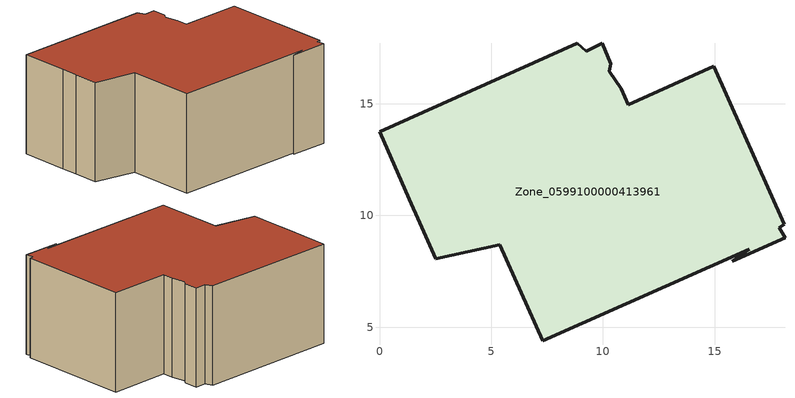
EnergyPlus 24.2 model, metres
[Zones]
Zone_0599100000413961
 floor ground (C_G): 16.54,8.49 7.3,4.39 5.39,8.69 2.52,8.06 1.8,9.68 1.34,10.73 0,13.75 8.85,17.71 9.26,17.35 9.96,17.7 10.35,16.78 10.27,16.46 10.83,15.66 11.13,14.95 14.96,16.67 18.1,9.6 17.89,9.46 18.14,9 15.78,7.95 z0
 wall outside (C_F): 9.26,17.35 8.85,17.71 0,13.75 1.34,10.73 1.8,9.68 2.52,8.06 5.39,8.69 7.3,4.39 16.54,8.49 15.78,7.95 18.14,9 17.89,9.46 18.1,9.6 14.96,16.67 11.13,14.95 10.83,15.66 10.27,16.46 10.35,16.78 9.96,17.7 9.26,17.35 z0:6.78
 roof outside (C_R): 7.3,4.39 16.54,8.49 15.78,7.95 18.14,9 17.89,9.46 18.1,9.6 14.96,16.67 11.13,14.95 10.83,15.66 10.27,16.46 10.35,16.78 9.96,17.7 9.26,17.35 8.85,17.71 0,13.75 1.34,10.73 1.8,9.68 2.52,8.06 5.39,8.69 z6.78
[BUILDING]
Pand.0599100000413961: North Axis=0; Terrain=City; Loads Convergence Tolerance Value=0.04; Temperature Convergence Tolerance Value=0.4; Solar Distribution=FullExterior; Maximum Number of Warmup Days=25; Minimum Number of Warmup Days=1
[Site:Location]
Rotterdam.The.Hague.AP_ZH_NLD Design_Conditions: Latitude=51.96; Longitude=4.45; Time Zone=1; Elevation=-4.5
[SITE:GROUNDTEMPERATURE:BUILDINGSURFACE]
18, 18, 18, 18, 18, 18, 18, 18, 18, 18, 18, 18
[MATERIAL] Thermal Absorptance=0.9; Solar Absorptance=0.7; Visible Absorptance=0.7
Name | Roughness | Thickness | Conductivity | Density | Specific Heat
G.D.1992-2005 | MediumSmooth | 0.15 | 0.06 | 540 | 1210
F.D.1992-2005 | Rough | 0.3 | 0.12 | 1920 | 840
R.D.1992-2005 | MediumRough | 0.2 | 0.08 | 1500 | 1000
[CONSTRUCTION]
C_G: G.D.1992-2005
C_F: F.D.1992-2005
C_R: R.D.1992-2005
[ZONE]
Zone_0599100000413961: Type=1; Multiplier=1; Ceiling Height=Autocalculate; Volume=Autocalculate; Floor Area=autocalculate; Part of Total Floor Area=Yes
[ZONEINFILTRATION:DESIGNFLOWRATE]
Infil_Zone_0599100000413961: Zone or ZoneList or Space or SpaceList=Zone_0599100000413961; Schedule=AlwaysOn; Design Flow Rate Calculation Method=Flow/Area; Flow Rate per Floor Area=0.0021; Constant Term Coefficient=1; Temperature Term Coefficient=0; Velocity Term Coefficient=0; Velocity Squared Term Coefficient=0
[HVACTEMPLATE:ZONE:IDEALLOADSAIRSYSTEM]
Zone_0599100000413961: Maximum Heating Supply Air Temperature=50; Minimum Cooling Supply Air Temperature=13; Maximum Heating Supply Air Humidity Ratio=0.0156; Minimum Cooling Supply Air Humidity Ratio=0.0077; Heating Limit=NoLimit; Cooling Limit=NoLimit; Dehumidification Control Type=ConstantSensibleHeatRatio; Cooling Sensible Heat Ratio=0.7; Dehumidification Setpoint=60; Humidification Control Type=None; Humidification Setpoint=30; Outdoor Air Method=None; Outdoor Air Flow Rate per Person=0.00944; Outdoor Air Flow Rate per Zone Floor Area=0; Outdoor Air Flow Rate per Zone=0; Demand Controlled Ventilation Type=None; Outdoor Air Economizer Type=NoEconomizer; Heat Recovery Type=None; Sensible Heat Recovery Effectiveness=0.7; Latent Heat Recovery Effectiveness=0.65
[ZONECONTROL:THERMOSTAT]
ThermostatControl_Zone_0599100000413961: Zone or ZoneList=Zone_0599100000413961; Control Type Schedule=DualSetpointControlType; Control 1=Thermostat_Zone_0599100000413961; Temperature Difference Between Cutout And Setpoint=0
[THERMOSTATSETPOINT:DUALSETPOINT]
Thermostat_Zone_0599100000413961: Heating Setpoint Temperature Schedule=HeatingSetpoint_Zone_0599100000413961; Cooling Setpoint Temperature Schedule=CoolingSetpoint_Zone_0599100000413961
[SCHEDULE:COMPACT]
HeatingSetpoint_Zone_0599100000413961: Through: 12/31, For: AllDays, Until: 24:00, 21
CoolingSetpoint_Zone_0599100000413961: Through: 12/31, For: AllDays, Until: 24:00, 24
DualSetpointControlType: Through: 12/31, For: AllDays, Until: 24:00, 4
AlwaysOn: Through: 12/31, For: AllDays, Until: 24:00, 1
